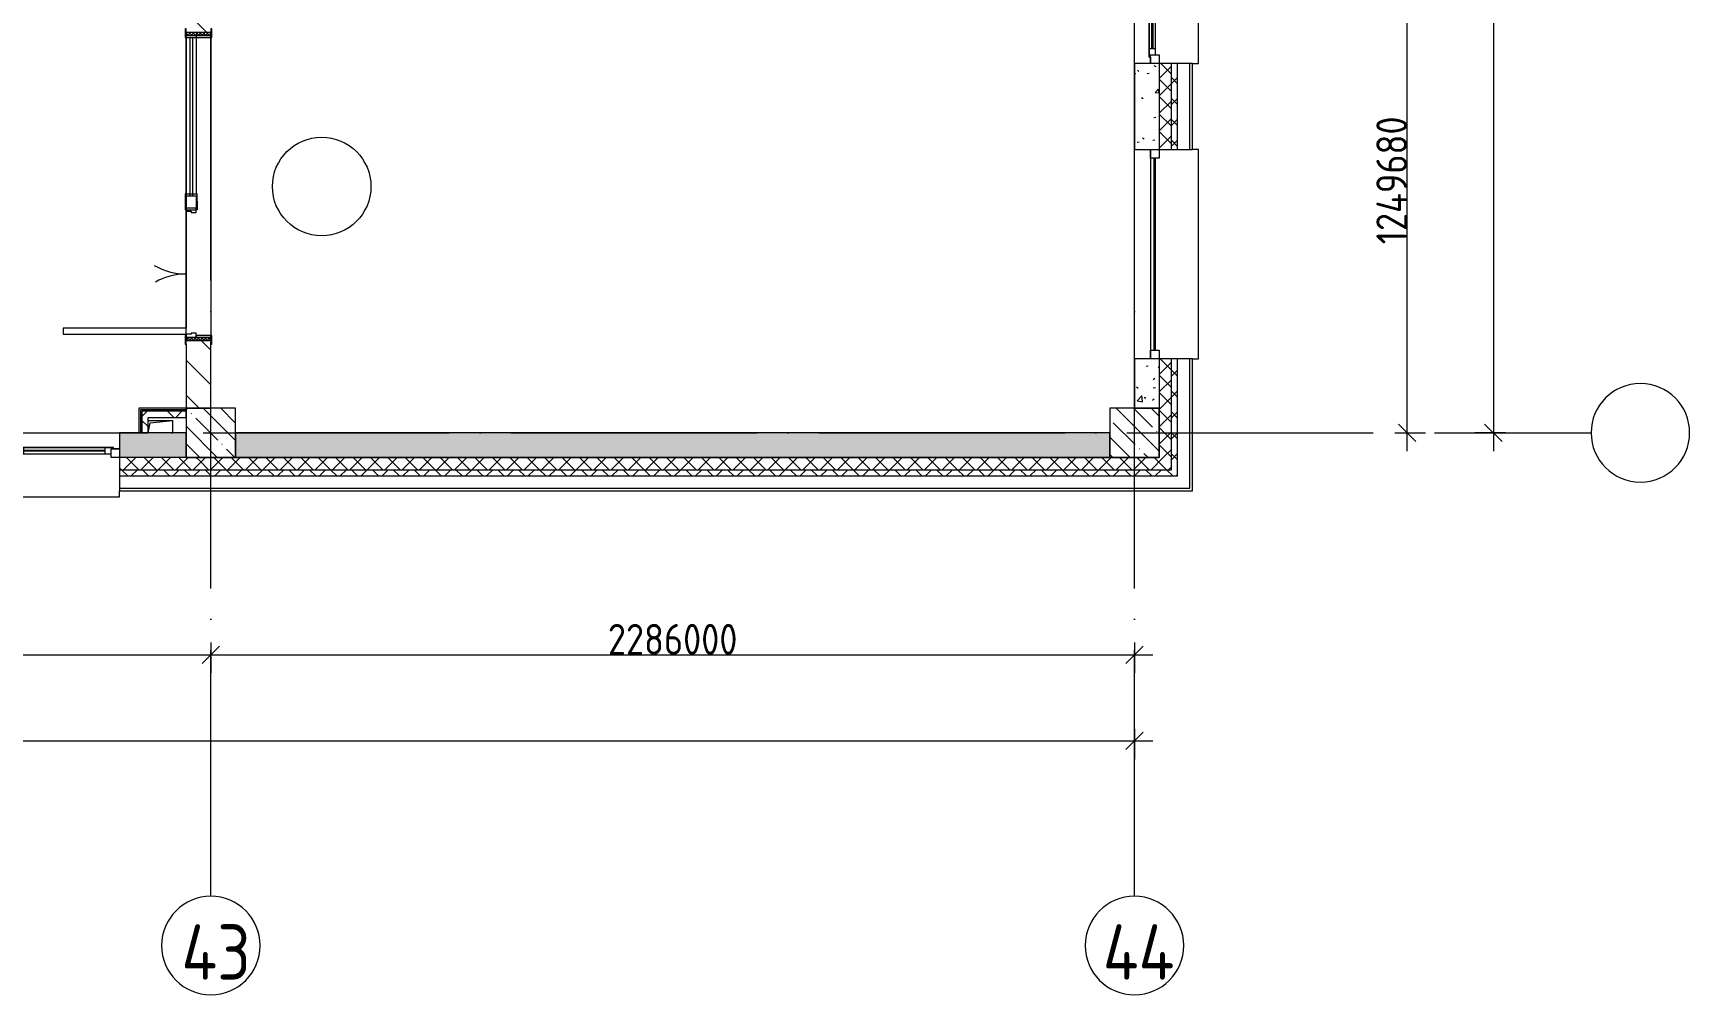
# Model space of a CAD drawing. Header units: millimetres. Extents: x -68946 to 288321, y -402657 to 324925.
# Drawn here: x 171860 to 185329, y -263095 to -255286 of the extents above; entities that cross this region are included whole.
import ezdxf

# ---------------------------------------------------------------- set-up
doc = ezdxf.new("R2010")
doc.units = ezdxf.units.MM
doc.linetypes.add('ADSK_Линия сетки', pattern=[2500, 2000, -250, 0, -250])
doc.layers.get('Defpoints').update_dxf_attribs({"color": 250})
for name, color, linetype, lineweight in [('A-____-____-DIMS', 250, 'Continuous', 9), ('A-DETL-GENF-OTLN', 250, 'Continuous', 5), ('A-DOOR-____-IDEN', 31, 'Continuous', 9), ('A-DOOR-____-MCUT', 250, 'Continuous', 5), ('A-DOOR-____-OTLN', 250, 'Continuous', 5), ('A-DOOR-FRAM-MCUT', 31, 'Continuous', 5), ('A-DOOR-FRAM-OTLN', 31, 'Continuous', 5), ('A-DOOR-GLAZ-MCUT', 31, 'Continuous', 5), ('A-FLOR-____-OTLN', 192, 'Continuous', 9), ('A-GLAZ-____-MCUT', 250, 'Continuous', 9), ('A-GLAZ-____-OTLN', 250, 'Continuous', 5), ('A-WALL-____-MCUT', 250, 'Continuous', 13), ('A-WALL-____-PATT', 250, 'Continuous', 13), ('A-WALL-FNSH-MCUT', 250, 'Continuous', 13), ('I-WALL-____-OTLN', 250, 'Continuous', 9), ('S-COLS-____-MCUT', 250, 'Continuous', 25), ('S-COLS-____-OTLN', 250, 'Continuous', 9), ('S-GRID-____-IDEN', 250, 'Continuous', 9), ('S-GRID-____-OTLN', 250, 'Continuous', 9)]:
    doc.layers.add(name, color=color, linetype=linetype, lineweight=lineweight)
doc.styles.add('GOST Common', font='', dxfattribs={"width": 0.9, "height": 350})
doc.styles.add('GOST Common_1', font='', dxfattribs={"width": 0.9, "height": 250})
doc.styles.get('GOST Common').set_extended_font_data('GOST Common')
doc.styles.get('GOST Common_1').set_extended_font_data('GOST Common')
doc.dimstyles.new('ADSK_Основной_2_5_мм_Округление_до_10_мм', dxfattribs={"dimscale": 304.8, "dimtxt": 0.824897, "dimasz": 0.463911, "dimexe": 0.492126, "dimexo": 0.001615, "dimgap": 6.56168e-05, "dimtad": 1, "dimdec": 0, "dimlfac": 304.8, "dimrnd": 10, "dimdsep": 46, "dimtxsty": 'GOST Common_1', "dimblk1": 'OBLIQUE', "dimblk2": 'OBLIQUE', "dimsah": 1, "dimcen": 0.09, "dimdle": 0.492126, "dimazin": 0, "dimtfac": 1, "dimtdec": 4, "dimtix": 1, "dimtmove": 1, "dimatfit": 3, "dimfxl": 1, "dimtvp": 1, "dimtolj": 1, "dimtzin": 0, "dimlwd": 9, "dimlwe": 9, "dimarcsym": 2})
pattern_1 = [(135, (28052.9, -258555.93), (-84.85281, -84.85281), []), (225, (28052.9, -258555.93), (84.85281, -84.85281), [])]
pattern_2 = [(45, (28052.91, -258555.93), (-70.71068, 70.71068), []), (135, (28052.91, -258555.93), (-70.71068, -70.71068), [])]
pattern_3 = [(135, (28052.9, -258555.93), (-142.5612, -142.5612), []), (135, (28195.47, -258555.93), (-142.5612, -142.5612), [252.016, -50.403, 3.353, -47.05])]
pattern_4 = [(50, (28052.9, -258555.93), (364.3679, -31.8783), [38.1, -419.1]), (355, (28052.9, -258555.93), (-70.48585, 382.1133), [30.48, -335.28]), (100.451, (28083.27, -258558.6), (293.885, 350.2334), [32.38, -356.18]), (46.184, (28052.9, -258454.33), (542.1585, -84.0858), [57.15, -628.65]), (96.636, (28098.1, -258461.34), (474.8049, 494.8554), [48.57, -534.27]), (351.184, (28052.9, -258454.33), (474.8102, 494.85), [45.72, -502.92]), (21, (28103.7, -258479.73), (303.22847, -204.53046), [38.1, -419.1]), (326, (28103.7, -258479.73), (123.6039, 368.376), [30.48, -335.28]), (71.451, (28128.97, -258496.77), (426.8341, 163.8427), [32.38, -356.18]), (37.5, (28052.9, -258555.93), (6.17665, 169.11015), [16.764, -314.452, 16.764, -323.596, -336.55]), (37.5, (28052.9, -258555.93), (6.17665, 169.11015), [-671.576, 16.764, -319.786]), (7.5, (28052.9, -258555.93), (133.63888, 200.3615), [16.764, -177.292, 16.764, -306.832, -128.27]), (7.5, (28052.9, -258555.93), (133.63888, 200.3615), [-517.652, 16.764, -111.506]), (327.5, (27939.62, -258555.93), (271.18182, -11.45836), [16.764, -110.236, 16.764, -379.476, -525.78]), (327.5, (27939.62, -258555.93), (271.18182, -11.45836), [-523.24, 16.764, -509.016]), (317.5, (27888.82, -258555.93), (296.2585, 50.85285), [16.764, -148.336, 16.764, -246.38, -373.38]), (317.5, (27888.82, -258555.93), (296.2585, 50.85285), [-428.244, 16.764, -356.616])]
pattern_5 = [(45, (28052.9, -258555.93), (-141.42136, 141.42136), []), (135, (28052.9, -258555.93), (-141.42136, -141.42136), [])]

# ---------------------------------------------------------------- blocks, each defined once
blk = doc.blocks.new('Дверь_СКБ_2Ст_Фрамуга2 - Н_ВВ-3_2500x2600h_Учебные помещения_Фрамуга слева-V1-АР1_Маркировочный план 3 этажа секция 2_3')
at = {"layer": 'A-DOOR-____-OTLN'}
h = blk.add_hatch(dxfattribs=at)
h.set_pattern_fill('FP_3', color=256, style=0, pattern_type=2)
h.set_pattern_definition([(135, (1051.41, 164.685), (-14.1421, -14.1421), []), (225, (1051.41, 164.685), (14.1421, -14.1421), [])])
h.paths.add_polyline_path([(1237.5, 100), (1237.5, -100), (1262.5, -100), (1262.5, 100)])
at = {"layer": 'A-DOOR-FRAM-OTLN'}
h = blk.add_hatch(dxfattribs=at)
h.set_pattern_fill('FP_4', color=256, style=0, pattern_type=2)
h.set_pattern_definition([(45, (-1071.384, 164.685), (-14.1421, 14.1421), []), (135, (-1071.384, 164.685), (-14.1421, -14.1421), [])])
h.paths.add_polyline_path([(-1237.5, -100), (-1212.5, -100), (-1212.5, 100), (-1237.5, 100)])
at = {"layer": 'A-DOOR-____-MCUT'}
for p, q in [((-1187.5, 1100), (-1187.5, 100)), ((-1137.5, 1100), (-1187.5, 1100)), ((-1137.5, 100), (-1137.5, 1100)), ((-1187.5, 100), (-1137.5, 100))]:
    blk.add_line(p, q, dxfattribs=at)
at = {"layer": 'A-DOOR-____-OTLN'}
for centre, radius, start, end in [((-1197.5, 100), 500, 360, 30), ((-177.5, 100), 520, 150, 180)]:
    blk.add_arc(centre, radius, start, end, dxfattribs=at)
at = {"layer": 'A-DOOR-FRAM-MCUT'}
for p, q in [((-1197.5, 108), (-1267.5, 108)), ((-1267.5, 108), (-1267.5, 100)), ((-1267.5, 100), (-1197.5, 100)), ((-1212.5, 100), (-1237.5, 100)), ((-1237.5, 100), (-1237.5, -100)), ((-1187.5, 100), (-1212.5, 100)), ((-1212.5, 100), (-1212.5, 20)), ((-1212.5, -100), (-1212.5, 100)), ((-1212.5, 20), (-1177.5, 20)), ((-1197.5, 20), (-1212.5, 20)), ((-1212.5, 20), (-1212.5, -100)), ((-1197.5, 100), (-1197.5, 108)), ((-1197.5, -100), (-1197.5, 20)), ((-1187.5, 60), (-1187.5, 100)), ((-1177.5, 60), (-1187.5, 60)), ((-1177.5, 20), (-1177.5, 60)), ((-187.5, 60), (-197.5, 60)), ((-197.5, 60), (-197.5, 20)), ((-197.5, 20), (-162.5, 20)), ((-187.5, 100), (-187.5, 60)), ((-162.5, 100), (-187.5, 100)), ((-177.5, 108), (-177.5, 100)), ((-107.5, 108), (-177.5, 108)), ((-177.5, 100), (-177.5, 20)), ((-177.5, 12), (-177.5, 20)), ((-107.5, 12), (-177.5, 12)), ((-62.5, 100), (-162.5, 100)), ((-162.5, 20), (-162.5, 100)), ((-162.5, 20), (-162.5, 100)), ((-62.5, 20), (-162.5, 20)), ((-117.5, 108), (-117.5, 100)), ((-47.5, 108), (-117.5, 108)), ((-117.5, 20), (-117.5, 12)), ((-117.5, 12), (-47.5, 12)), ((-107.5, 100), (-107.5, 108)), ((-107.5, 20), (-107.5, 12)), ((-62.5, 100), (-62.5, 20)), ((-47.5, 100), (-47.5, 108)), ((-47.5, 100), (-47.5, 20)), ((-47.5, 100), (1237.5, 100)), ((-47.5, 12), (-47.5, 20)), ((1237.5, 20), (-47.5, 20)), ((1292.5, 108), (1222.5, 108)), ((1222.5, 108), (1222.5, 100)), ((1222.5, 100), (1222.5, 20)), ((1222.5, 100), (1292.5, 100)), ((1237.5, 20), (1222.5, 20)), ((1222.5, 20), (1222.5, -100)), ((1237.5, 100), (1237.5, 20)), ((1262.5, 100), (1237.5, 100)), ((1237.5, 100), (1237.5, -100)), ((1237.5, -100), (1237.5, 20)), ((1262.5, -100), (1262.5, 100)), ((1292.5, 100), (1292.5, 108)), ((-1197.5, -100), (-1267.5, -100)), ((-1267.5, -100), (-1267.5, -108)), ((-1267.5, -108), (-1197.5, -108)), ((-1237.5, -100), (-1212.5, -100)), ((-1212.5, -100), (-1197.5, -100)), ((-1197.5, -108), (-1197.5, -100)), ((1222.5, -100), (1237.5, -100)), ((1292.5, -100), (1222.5, -100)), ((1222.5, -100), (1222.5, -108)), ((1222.5, -108), (1292.5, -108)), ((1237.5, -100), (1262.5, -100)), ((1292.5, -108), (1292.5, -100))]:
    blk.add_line(p, q, dxfattribs=at)
at = {"layer": 'A-DOOR-GLAZ-MCUT'}
for p, q in [((1222.5, 70), (-62.5, 70)), ((1222.5, 50), (-62.5, 50))]:
    blk.add_line(p, q, dxfattribs=at)
blk = doc.blocks.new('Окно_СКБ_1Ст1 - 120_Окно_СКБ_1Ст_900_ОК6Л-29019246-АР1_Маркировочный план 3 этажа секция 2_3')
at = {"layer": 'A-GLAZ-____-MCUT'}
for p, q in [((-450, -195), (-450, -125)), ((-450, -125), (-380, -125)), ((-380, -125), (-380, -195)), ((380, -195), (380, -125)), ((380, -125), (450, -125)), ((450, -125), (450, -195)), ((-380, -195), (-450, -195)), ((-380, -195), (-400, -195)), ((-400, -195), (-400, -205)), ((-400, -205), (400, -205)), ((400, -205), (-400, -205)), ((380, -155), (-380, -155)), ((-380, -155), (-380, -195)), ((-330, -205), (-330, -155)), ((330, -205), (330, -155)), ((380, -195), (380, -155)), ((450, -195), (380, -195)), ((400, -195), (380, -195)), ((400, -205), (400, -195))]:
    blk.add_line(p, q, dxfattribs=at)
at = {"layer": 'A-GLAZ-____-MCUT', "lineweight": 5}
for p, q in [((-330, -175), (330, -175)), ((330, -185), (-330, -185))]:
    blk.add_line(p, q, dxfattribs=at)
at = {"layer": 'A-GLAZ-____-OTLN'}
for p, q in [((-450, -195), (-400, -195)), ((400, -195), (450, -195))]:
    blk.add_line(p, q, dxfattribs=at)
blk = doc.blocks.new('Окно_СКБ_1Ст1 - 120_Окно_СКБ_1Ст_1700_ОК19Л-29018914-АР1_Маркировочный план 3 этажа секция 2_3')
at = {"layer": 'A-GLAZ-____-MCUT'}
for p, q in [((-850, -195), (-850, -125)), ((-850, -125), (-780, -125)), ((-780, -125), (-780, -195)), ((780, -195), (780, -125)), ((780, -125), (850, -125)), ((850, -125), (850, -195)), ((-780, -195), (-850, -195)), ((850, -195), (780, -195))]:
    blk.add_line(p, q, dxfattribs=at)
at = {"layer": 'A-GLAZ-____-MCUT', "lineweight": 5}
for p, q in [((780, -155), (-780, -155)), ((780, -165), (-780, -165))]:
    blk.add_line(p, q, dxfattribs=at)
at = {"layer": 'A-GLAZ-____-OTLN'}
blk.add_line((-850, -195), (850, -195), dxfattribs=at)
blk = doc.blocks.new('WNW_Отлив1 - Отлив_металлический 2-28595994-АР1_Маркировочный план 3 этажа секция 2_3')
at = {"layer": 'A-GLAZ-____-OTLN'}
for p, q in [((850, 320), (-850, 320)), ((-850, 320), (-850, 270)), ((850, 270), (850, 320))]:
    blk.add_line(p, q, dxfattribs=at)
blk = doc.blocks.new('WNW_Отлив1 - Отлив_металлический 2-28596055-АР1_Маркировочный план 3 этажа секция 2_3')
at = {"layer": 'A-GLAZ-____-OTLN'}
for p, q in [((450, 320), (-450, 320)), ((-450, 320), (-450, 270)), ((450, 270), (450, 320))]:
    blk.add_line(p, q, dxfattribs=at)
blk = doc.blocks.new('Окно_СКБ_2Ст1 - Окно_СКБ_2Ст 3300_ОК2л-29018870-АР1_Маркировочный план 3 этажа секция 2_3')
at = {"layer": 'A-GLAZ-____-MCUT'}
for p, q in [((-1650, -195), (-1650, -125)), ((-1650, -125), (-1580, -125)), ((-1580, -125), (-1580, -195)), ((-820, -195), (-820, -125)), ((-820, -125), (-750, -125)), ((-750, -125), (-750, -195)), ((1580, -195), (1580, -125)), ((1580, -125), (1650, -125)), ((1650, -125), (1650, -195)), ((-1580, -195), (-1650, -195)), ((-1580, -195), (-1600, -195)), ((-1600, -195), (-1600, -205)), ((-1600, -205), (-800, -205)), ((-800, -205), (-1600, -205)), ((-820, -155), (-1580, -155)), ((-1580, -155), (-1580, -195)), ((-1530, -205), (-1530, -155)), ((-870, -205), (-870, -155)), ((-820, -195), (-820, -155)), ((-750, -195), (-820, -195)), ((-800, -195), (-820, -195)), ((-800, -205), (-800, -195)), ((1650, -195), (1580, -195))]:
    blk.add_line(p, q, dxfattribs=at)
at = {"layer": 'A-GLAZ-____-MCUT', "lineweight": 5}
for p, q in [((-1530, -175), (-870, -175)), ((-870, -185), (-1530, -185)), ((1580, -155), (-750, -155)), ((1580, -165), (-750, -165))]:
    blk.add_line(p, q, dxfattribs=at)
at = {"layer": 'A-GLAZ-____-OTLN'}
for p, q in [((-1650, -195), (-1600, -195)), ((-800, -195), (1650, -195))]:
    blk.add_line(p, q, dxfattribs=at)
blk = doc.blocks.new('WNW_Отлив1 - Отлив_металлический 2-28598290-АР1_Маркировочный план 3 этажа секция 2_3')
at = {"layer": 'A-GLAZ-____-OTLN'}
for p, q in [((1650, 320), (-1650, 320)), ((-1650, 320), (-1650, 270)), ((1650, 270), (1650, 320))]:
    blk.add_line(p, q, dxfattribs=at)
blk = doc.blocks.new('_Wn_-As_OpeningMEP_floor__Rectangular - _Wn_-As_OpeningMEP_floor__Rectangular-35307840-АР1_Маркировочный план 3 этажа секция 2_3')
at = {"layer": 'A-DETL-GENF-OTLN', "lineweight": 5}
for p, q in [((-100, 0), (-82, 82)), ((-82, 82), (100, 100))]:
    blk.add_line(p, q, dxfattribs=at)
blk = doc.blocks.new('Ось сетки - Круг_Ø8 мм-39983606-АР1_Маркировочный план 3 этажа секция 2_3')
at = {"layer": 'S-GRID-____-IDEN'}
for start, end in [(360, 180), (180, 360)]:
    blk.add_arc((0, 0), 4, start, end, dxfattribs=at)
blk = doc.blocks.new('_Oblique')
at = {"color": 0, "linetype": 'ByBlock', "lineweight": -2}
blk.add_line((-0.5, -0.5), (0.5, 0.5), dxfattribs=at)
blk = doc.blocks.new('*D4377')
at = {"layer": 'A-____-____-DIMS', "color": 0, "lineweight": 9, "transparency": 16777216}
for p, q in [((168253, -260333), (173453, -260333)), ((168403, -260234), (168403, -260483)), ((173303, -260234), (173303, -260483))]:
    blk.add_line(p, q, dxfattribs=at)
at = {"layer": 'Defpoints', "color": 0, "transparency": 16777216}
for p in [(168403, -260233), (173303, -260233), (173303, -260333)]:
    blk.add_point(p, dxfattribs=at)
at = {"layer": 'A-____-____-DIMS', "color": 0, "lineweight": 9, "transparency": 16777216, "xscale": 141.4, "yscale": 141.4, "zscale": 141.4, "rotation": 180}
blk.add_blockref('_Oblique', (168403, -260333), dxfattribs=at)
at = {"layer": 'A-____-____-DIMS', "color": 0, "lineweight": 9, "transparency": 16777216, "xscale": 141.4, "yscale": 141.4, "zscale": 141.4}
blk.add_blockref('_Oblique', (173303, -260333), dxfattribs=at)
at = {"layer": 'A-____-____-DIMS', "color": 0, "transparency": 16777216, "insert": (170853, -260208), "char_height": 250, "width": 782.41, "attachment_point": 5, "style": 'GOST Common_1'}
blk.add_mtext('\\A1;1493520', dxfattribs=at)
blk = doc.blocks.new('*D4378')
at = {"layer": 'A-____-____-DIMS', "color": 0, "lineweight": 9, "transparency": 16777216}
for p, q in [((173153, -260333), (180953, -260333)), ((173303, -260234), (173303, -260483)), ((180803, -260234), (180803, -260483))]:
    blk.add_line(p, q, dxfattribs=at)
at = {"layer": 'Defpoints', "color": 0, "transparency": 16777216}
for p in [(173303, -260233), (180803, -260233), (180803, -260333)]:
    blk.add_point(p, dxfattribs=at)
at = {"layer": 'A-____-____-DIMS', "color": 0, "lineweight": 9, "transparency": 16777216, "xscale": 141.4, "yscale": 141.4, "zscale": 141.4, "rotation": 180}
blk.add_blockref('_Oblique', (173303, -260333), dxfattribs=at)
at = {"layer": 'A-____-____-DIMS', "color": 0, "lineweight": 9, "transparency": 16777216, "xscale": 141.4, "yscale": 141.4, "zscale": 141.4}
blk.add_blockref('_Oblique', (180803, -260333), dxfattribs=at)
at = {"layer": 'A-____-____-DIMS', "color": 0, "transparency": 16777216, "insert": (177053, -260208), "char_height": 250, "width": 756.84, "attachment_point": 5, "style": 'GOST Common_1'}
blk.add_mtext('\\A1;2286000', dxfattribs=at)
blk = doc.blocks.new('*D4379')
at = {"layer": 'A-____-____-DIMS', "color": 0, "lineweight": 9, "transparency": 16777216}
for p, q in [((183017, -258681), (183017, -254281)), ((182917, -254431), (183167, -254431)), ((182917, -258531), (183167, -258531))]:
    blk.add_line(p, q, dxfattribs=at)
at = {"layer": 'Defpoints', "color": 0, "transparency": 16777216}
for p in [(182917, -254431), (183017, -254431), (182917, -258531)]:
    blk.add_point(p, dxfattribs=at)
at = {"layer": 'A-____-____-DIMS', "color": 0, "lineweight": 9, "transparency": 16777216, "xscale": 141.4, "yscale": 141.4, "zscale": 141.4}
for p, rotation in [((183017, -254431), 90), ((183017, -258531), 270)]:
    blk.add_blockref('_Oblique', p, dxfattribs=dict(at, rotation=rotation))
at = {"layer": 'A-____-____-DIMS', "color": 0, "transparency": 16777216, "insert": (182892, -256481), "char_height": 250, "width": 726.16, "attachment_point": 5, "rotation": 90, "style": 'GOST Common_1'}
blk.add_mtext('\\A1;1249680', dxfattribs=at)
blk = doc.blocks.new('*D4421')
at = {"layer": 'A-____-____-DIMS', "color": 0, "lineweight": 9, "transparency": 16777216}
for p, q in [((183717, -199631), (183717, -258681)), ((183816, -199781), (183567, -199781)), ((183816, -258531), (183567, -258531))]:
    blk.add_line(p, q, dxfattribs=at)
at = {"layer": 'Defpoints', "color": 0, "transparency": 16777216}
for p in [(183817, -199781), (183717, -258531), (183817, -258531)]:
    blk.add_point(p, dxfattribs=at)
at = {"layer": 'A-____-____-DIMS', "color": 0, "lineweight": 9, "transparency": 16777216, "xscale": 141.4, "yscale": 141.4, "zscale": 141.4}
for p, rotation in [((183717, -199781), 90), ((183717, -258531), 270)]:
    blk.add_blockref('_Oblique', p, dxfattribs=dict(at, rotation=rotation))
at = {"layer": 'A-____-____-DIMS', "color": 0, "transparency": 16777216, "insert": (183592, -229156), "char_height": 250, "width": 946.05, "attachment_point": 5, "rotation": 90, "style": 'GOST Common_1'}
blk.add_mtext('\\A1;17907000', dxfattribs=at)
blk = doc.blocks.new('*D4423')
at = {"layer": 'A-____-____-DIMS', "color": 0, "lineweight": 9, "transparency": 16777216}
for p, q in [((97203, -260934), (97203, -261183)), ((180803, -260934), (180803, -261183)), ((97053, -261033), (180953, -261033))]:
    blk.add_line(p, q, dxfattribs=at)
at = {"layer": 'Defpoints', "color": 0, "transparency": 16777216}
for p in [(97203, -260933), (180803, -260933), (180803, -261033)]:
    blk.add_point(p, dxfattribs=at)
at = {"layer": 'A-____-____-DIMS', "color": 0, "lineweight": 9, "transparency": 16777216, "xscale": 141.4, "yscale": 141.4, "zscale": 141.4, "rotation": 180}
blk.add_blockref('_Oblique', (97203, -261033), dxfattribs=at)
at = {"layer": 'A-____-____-DIMS', "color": 0, "lineweight": 9, "transparency": 16777216, "xscale": 141.4, "yscale": 141.4, "zscale": 141.4}
blk.add_blockref('_Oblique', (180803, -261033), dxfattribs=at)
at = {"layer": 'A-____-____-DIMS', "color": 0, "transparency": 16777216, "insert": (139003, -260908), "char_height": 250, "width": 946.05, "attachment_point": 5, "style": 'GOST Common_1'}
blk.add_mtext('\\A1;25481280', dxfattribs=at)
blk = doc.blocks.new('ADSK_Марка_Дверь - Типоразмер_ADSK_Марка-30565456-АР1_Маркировочный план 3 этажа секция 2_3')
at = {"layer": 'A-DOOR-____-IDEN'}
blk.add_circle((0, 0), 4, dxfattribs=at)

msp = doc.modelspace()

# ---------------------------------------------------------------- hatches: boundary and pattern name
at = {"layer": 'A-WALL-____-PATT', "lineweight": 15}
h = msp.add_hatch(dxfattribs=at)
h.set_pattern_fill('FP_49', color=256, style=0, pattern_type=2)
h.set_pattern_definition(pattern_2)
h.paths.add_polyline_path([(181002.9057, -258730.9286), (181102.9057, -258730.9286), (181102.9057, -257930.9292), (181002.9057, -257930.9292), (181002.9057, -258530.9286)])
h.paths.add_polyline_path([(181002.9057, -256230.9292), (181102.9057, -256230.9292), (181102.9057, -255530.9292), (181002.9057, -255530.9292)])
h.paths.add_polyline_path([(181102.9057, -254630.9292), (181102.9057, -253430.9292), (181002.9057, -253430.9292), (181002.9057, -254630.9292)])
h.paths.add_polyline_path([(181102.9057, -250130.9292), (181102.9057, -248930.9292), (181002.9057, -248930.9292), (181002.9057, -250130.9292)])
h.paths.add_polyline_path([(181102.9057, -247230.9292), (181102.9057, -246530.9292), (181002.9057, -246530.9292), (181002.9057, -247230.9292)])
h.paths.add_polyline_path([(181002.9057, -245630.9286), (181102.9057, -245630.9286), (181102.9057, -244430.9292), (181002.9057, -244430.9292), (181002.9057, -245230.9286)])
h.paths.add_polyline_path([(181085.7461, -243530.9292), (181102.9057, -243530.9292), (181102.9057, -242830.9292), (181002.9057, -242830.9292), (181002.9057, -243530.9292)])
h.paths.add_polyline_path([(181102.9057, -241130.9292), (181102.9057, -239930.9292), (181002.9057, -239930.9292), (181002.9057, -241130.9292)])
h.paths.add_polyline_path([(181002.9057, -236630.9292), (181102.9057, -236630.9292), (181102.9057, -235430.9292), (181002.9057, -235430.9292), (181002.9057, -236230.9286)])
h.paths.add_polyline_path([(181002.9057, -232130.9292), (181102.9057, -232130.9292), (181102.9057, -230930.9292), (181002.9057, -230930.9292), (181002.9057, -231730.9286)])
h.paths.add_polyline_path([(181002.9057, -229230.9292), (181102.9057, -229230.9292), (181102.9057, -228530.9292), (181002.9057, -228530.9292), (181002.9057, -229168.7475)])
h.paths.add_polyline_path([(181102.9057, -227630.9292), (181102.9057, -226430.9292), (181002.9057, -226430.9292), (181002.9057, -227630.9292)])
h.paths.add_polyline_path([(181102.9057, -223130.9292), (181102.9057, -221930.9292), (181002.9057, -221930.9292), (181002.9057, -223130.9292)])
h.paths.add_polyline_path([(181002.9057, -218630.9292), (181102.9057, -218630.9292), (181102.9057, -217430.9286), (181002.9057, -217430.9286), (181002.9057, -217830.9286)])
h.paths.add_polyline_path([(181102.9057, -216530.9286), (181102.9057, -215830.9286), (181002.9057, -215830.9286), (181002.9057, -216530.9286)])
h.paths.add_polyline_path([(181002.9057, -214130.9286), (181102.9057, -214130.9286), (181102.9057, -212930.9286), (181002.9057, -212930.9286), (181002.9057, -213520.9292)])
h.paths.add_polyline_path([(181002.9057, -211230.9286), (181102.9057, -211230.9286), (181102.9057, -210530.9292), (181002.9057, -210530.9292), (181002.9057, -210830.9286)])
h.paths.add_polyline_path([(181102.9057, -209630.9292), (181102.9057, -208430.9292), (181002.9057, -208430.9292), (181002.9057, -209630.9292)])
h.paths.add_polyline_path([(181002.9057, -205130.9292), (181102.9057, -205130.9292), (181102.9057, -203930.9292), (181002.9057, -203930.9292), (181002.9057, -204730.9286)])
h.paths.add_polyline_path([(181102.9057, -200630.9292), (181102.9057, -199580.9286), (181002.9057, -199580.9286), (181002.9057, -200630.9292)])
h = msp.add_hatch(dxfattribs=at)
h.set_pattern_fill('FP_48', color=256, style=0, pattern_type=2)
h.set_pattern_definition(pattern_1)
h.paths.add_polyline_path([(181102.9057, -258830.9286), (181152.9057, -258830.6117), (181152.9057, -257930.9292), (181102.9057, -257930.9292), (181102.9057, -258734.6739)])
h.paths.add_polyline_path([(181152.9057, -256230.9292), (181152.9057, -255530.9292), (181102.9057, -255530.9292), (181102.9057, -256230.9292)])
h.paths.add_polyline_path([(181102.9057, -254630.9292), (181152.9057, -254630.9292), (181152.9057, -253430.9292), (181102.9057, -253430.9292), (181102.9057, -254230.9286)])
h.paths.add_polyline_path([(181102.9057, -250130.9292), (181152.9057, -250130.9292), (181152.9057, -248930.9292), (181102.9057, -248930.9292), (181102.9057, -250016.8744)])
h.paths.add_polyline_path([(181102.9057, -247230.9292), (181152.9057, -247230.9292), (181152.9057, -246530.9292), (181102.9057, -246530.9292)])
h.paths.add_polyline_path([(181102.9057, -245630.9286), (181152.9057, -245630.9286), (181152.9057, -244430.9292), (181102.9057, -244430.9292), (181102.9057, -245230.9286)])
h.paths.add_polyline_path([(181152.9057, -243530.9292), (181152.9057, -242830.9292), (181102.9057, -242830.9292), (181102.9057, -243530.9292)])
h.paths.add_polyline_path([(181102.9057, -241130.9292), (181152.9057, -241130.9292), (181152.9057, -239930.9292), (181102.9057, -239930.9292), (181102.9057, -240730.9286)])
h.paths.add_polyline_path([(181102.9057, -236630.9292), (181152.9057, -236630.9286), (181152.9057, -235430.9292), (181102.9057, -235430.9292), (181102.9057, -236230.9286)])
h.paths.add_polyline_path([(181102.9057, -232130.9292), (181152.9057, -232130.9292), (181152.9057, -230930.9292), (181102.9057, -230930.9292), (181102.9057, -231730.9286)])
h.paths.add_polyline_path([(181152.9057, -229230.9292), (181152.9057, -228530.9292), (181102.9057, -228530.9292), (181102.9057, -229230.9292)])
h.paths.add_polyline_path([(181102.9057, -227630.9292), (181152.9057, -227630.9292), (181152.9057, -226430.9292), (181102.9057, -226430.9292), (181102.9057, -227230.9286)])
h.paths.add_polyline_path([(181152.9057, -223130.9292), (181152.9057, -221930.9292), (181102.9057, -221930.9292), (181102.9057, -223130.9292)])
h.paths.add_polyline_path([(181102.9057, -218630.9292), (181152.9057, -218630.9292), (181152.9057, -217430.9286), (181102.9057, -217430.9286), (181102.9057, -217830.9286)])
h.paths.add_polyline_path([(181102.9057, -216530.9286), (181152.9057, -216530.9286), (181152.9057, -215830.9286), (181102.9057, -215830.9286), (181102.9057, -216130.928)])
h.paths.add_polyline_path([(181102.9057, -214130.9286), (181152.9057, -214130.9286), (181152.9057, -212930.9286), (181102.9057, -212930.9286), (181102.9057, -213520.9292)])
h.paths.add_polyline_path([(181102.9057, -211230.9286), (181152.9057, -211230.9286), (181152.9057, -210530.9292), (181102.9057, -210530.9292), (181102.9057, -210830.9286)])
h.paths.add_polyline_path([(181102.9057, -209630.9292), (181152.9057, -209630.9292), (181152.9057, -208430.9292), (181102.9057, -208430.9292)])
h.paths.add_polyline_path([(181102.9057, -205130.9292), (181152.9057, -205130.9292), (181152.9057, -203930.9292), (181102.9057, -203930.9292), (181102.9057, -204730.9286)])
h.paths.add_polyline_path([(181152.9057, -200630.9292), (181152.9057, -199480.9286), (181102.9057, -199480.9286), (181102.9057, -200630.9292)])
h = msp.add_hatch(dxfattribs=at)
h.set_pattern_fill('FP_1', color=256, style=0, pattern_type=2)
h.set_pattern_definition([(135, (28052.9, -258555.93), (-141.42136, -141.42136), [])])
h.paths.add_polyline_path([(173302.9057, -258330.9286), (173302.9057, -257780.9292), (173102.9057, -257780.9292), (173102.9057, -258330.9286), (173200.5057, -258330.9286)])
h.paths.add_polyline_path([(173302.9057, -255280.9292), (173301.8847, -254630.9286), (173102.9057, -254630.9286), (173102.9057, -255280.9292), (173269.3136, -255280.9292)])
h = msp.add_hatch(dxfattribs=at)
h.set_pattern_fill('FP_124', color=256, style=0, pattern_type=2)
h.set_pattern_definition(pattern_4)
h.paths.add_polyline_path([(180977.0436, -258330.9286), (181002.9057, -258330.9176), (181002.8838, -257930.9292), (180802.9057, -257930.9292), (180802.9057, -258330.9286), (180947.5197, -258330.9286)])
h.paths.add_polyline_path([(180984.7241, -256230.9292), (181002.9057, -256230.9292), (181002.8838, -255530.9292), (180802.9057, -255530.9292), (180802.9057, -256230.9292), (180984.5909, -256230.9292)])
h = msp.add_hatch(dxfattribs=at)
h.set_pattern_fill('FP_52', color=256, style=0, pattern_type=2)
h.set_pattern_definition(pattern_5)
h.paths.add_polyline_path([(172796.1832, -258405.9286), (173102.8838, -258405.9286), (173102.8838, -258355.9286), (172742.8838, -258356.1252), (172742.8838, -258405.9286), (172792.8838, -258405.9286)])
h = msp.add_hatch(dxfattribs=at)
h.set_pattern_fill('FP_52', color=256, style=0, pattern_type=2)
h.set_pattern_definition(pattern_5)
h.paths.add_polyline_path([(172742.8838, -258530.9286), (172792.8838, -258530.9264), (172792.8838, -258405.9286), (172742.8838, -258405.9286), (172742.8838, -258432.19)])
h = msp.add_hatch(dxfattribs=at)
h.set_pattern_fill('FP_124', color=256, style=0, pattern_type=2)
h.set_pattern_definition(pattern_4)
h.paths.add_polyline_path([(173502.8838, -258730.9286), (180602.9057, -258730.9286), (180602.9057, -258530.9286), (173502.8838, -258530.9286), (173502.8838, -258543.6638)])
h.paths.add_polyline_path([(172792.8342, -258730.9286), (173102.8838, -258730.9286), (173102.8838, -258530.9286), (172562.4057, -258530.9286), (172562.4057, -258730.9286)])
h.paths.add_polyline_path([(169262.4057, -258730.9286), (169262.4057, -258530.9286), (168502.9057, -258530.9286), (168502.9057, -258730.9286), (168783.0927, -258730.9286)])
h = msp.add_hatch(dxfattribs=at)
h.set_pattern_fill('FP_49', color=256, style=0, pattern_type=2)
h.set_pattern_definition(pattern_2)
h.paths.add_polyline_path([(173102.8838, -258830.9286), (173212.9057, -258830.9286), (173212.9057, -258730.9286), (172562.4057, -258730.9286), (172562.4057, -258830.9286), (172992.8342, -258830.9286)])
h.paths.add_polyline_path([(169262.4057, -258830.9286), (169262.4057, -258730.9286), (168402.8832, -258730.9286), (168402.8832, -258830.9286), (168783.0927, -258830.9286)])
h = msp.add_hatch(dxfattribs=at)
h.set_pattern_fill('FP_49', color=256, style=0, pattern_type=2)
h.set_pattern_definition(pattern_2)
h.paths.add_polyline_path([(181002.9057, -258830.9286), (181102.9057, -258830.9286), (181102.9057, -258730.9286), (173212.9057, -258730.9286), (173212.9057, -258830.9286), (181002.8838, -258830.9286)])
h = msp.add_hatch(dxfattribs=at)
h.set_pattern_fill('FP_48', color=256, style=0, pattern_type=2)
h.set_pattern_definition(pattern_1)
h.paths.add_polyline_path([(173212.9057, -258880.9286), (173212.9057, -258830.9286), (172562.4057, -258830.9286), (172562.4057, -258880.9286), (173102.8838, -258880.9286)])
h.paths.add_polyline_path([(169262.4057, -258880.9286), (169262.4057, -258830.9286), (168402.8832, -258830.9286), (168402.8832, -258880.9286), (168783.0927, -258880.9286)])
h = msp.add_hatch(dxfattribs=at)
h.set_pattern_fill('FP_48', color=256, style=0, pattern_type=2)
h.set_pattern_definition(pattern_1)
h.paths.add_polyline_path([(181152.8838, -258880.9286), (181152.9057, -258880.9286), (181152.9057, -258830.9286), (173212.9057, -258830.9286), (173212.9057, -258880.9286), (180947.5197, -258880.9286)])
at = {"layer": 'S-COLS-____-OTLN', "lineweight": 5}
h = msp.add_hatch(dxfattribs=at)
h.set_pattern_fill('FP_19', color=256, style=0, pattern_type=2)
h.set_pattern_definition(pattern_3)
h.paths.add_polyline_path([(173212.9057, -258730.9286), (173502.8838, -258730.9286), (173502.8838, -258330.9286), (173102.8838, -258330.9286), (173102.8838, -258730.9286)])
h = msp.add_hatch(dxfattribs=at)
h.set_pattern_fill('FP_19', color=256, style=0, pattern_type=2)
h.set_pattern_definition(pattern_3)
h.paths.add_polyline_path([(180602.9057, -258730.9286), (181002.8838, -258729.8856), (181002.8838, -258330.9286), (180602.8838, -258330.9292), (180602.9057, -258720.9412)])

# ---------------------------------------------------------------- linework, layer by layer
at = {"layer": 'A-FLOR-____-OTLN', "lineweight": 5}
for p, q in [((173102.9057, -255320.9292), (173102.9057, -256705.9292)), ((173102.9057, -256705.9292), (173102.9057, -255320.9292)), ((173102.9057, -256730.9292), (173102.9057, -257680.9292)), ((173102.9057, -257680.9292), (173102.9057, -256730.9292)), ((172792.8838, -258430.9286), (172992.8342, -258430.9286)), ((172992.8342, -258430.9286), (172992.8342, -258530.9286))]:
    msp.add_line(p, q, dxfattribs=at)
at = {"layer": 'A-WALL-____-MCUT', "color": 7, "lineweight": 15}
for p, q in [((180802.9057, -255530.9292), (180802.9057, -256230.9292)), ((181002.9057, -255530.9292), (180802.9057, -255530.9292)), ((181002.9057, -255530.9292), (181002.9057, -256230.9292)), ((181152.9057, -255530.9292), (181102.9057, -255530.9292)), ((181102.9057, -256230.9292), (181102.9057, -255530.9292)), ((181152.9057, -256230.9292), (181152.9057, -255530.9292)), ((180802.9057, -256230.9292), (181002.9057, -256230.9292)), ((181102.9057, -256230.9292), (181152.9057, -256230.9292)), ((173102.9057, -257810.9292), (173102.9057, -258330.9286)), ((173302.9057, -258330.9286), (173302.9057, -257810.9292)), ((180802.9057, -257930.9292), (180802.9057, -258330.9286)), ((181002.9057, -257930.9292), (180802.9057, -257930.9292)), ((181002.9057, -257930.9292), (181002.9057, -258330.9286)), ((181152.9057, -257930.9292), (181102.9057, -257930.9292)), ((181102.9057, -258830.9286), (181102.9057, -257930.9292)), ((181152.9057, -258880.9286), (181152.9057, -257930.9292)), ((172742.8838, -258355.9286), (172742.8838, -258530.9288)), ((173102.9057, -258355.9286), (172742.8838, -258355.9286)), ((172792.8838, -258530.9288), (172792.8838, -258405.9286)), ((172792.8838, -258405.9286), (173102.9057, -258405.9286)), ((173102.9057, -258330.9286), (173302.9057, -258330.9286)), ((173102.9057, -258405.9286), (173102.9057, -258355.9286)), ((180802.9057, -258330.9286), (181002.9057, -258330.9286)), ((173102.8838, -258530.9286), (172562.4057, -258530.9286)), ((172562.4057, -258530.9286), (172562.4057, -258730.9286)), ((172742.8838, -258530.9288), (172792.8838, -258530.9288)), ((180602.9057, -258530.9286), (173502.8838, -258530.9286)), ((173102.8838, -258730.9286), (172562.4057, -258730.9286)), ((173502.8838, -258730.9286), (180602.9057, -258730.9286)), ((172562.4057, -258830.9286), (172562.4057, -258880.9286)), ((172562.4057, -258830.9286), (181102.9057, -258830.9286)), ((172562.4057, -258880.9286), (181152.9057, -258880.9286))]:
    msp.add_line(p, q, dxfattribs=at)
at = {"layer": 'A-WALL-____-MCUT', "color": 10, "lineweight": 15}
for p, q in [((181102.9057, -255530.9292), (181002.9057, -255530.9292)), ((181252.9057, -255530.9292), (181152.9057, -255530.9292)), ((181002.9057, -256230.9292), (181102.9057, -256230.9292)), ((181152.9057, -256230.9292), (181252.9057, -256230.9292)), ((181102.9057, -257930.9292), (181002.9057, -257930.9292)), ((181252.9057, -257930.9292), (181152.9057, -257930.9292)), ((181002.9057, -258330.9286), (181002.9057, -258730.9286)), ((172562.4057, -258730.9286), (172562.4057, -258830.9286)), ((181002.9057, -258730.9286), (173102.8838, -258730.9286)), ((172562.4057, -258880.9286), (172562.4057, -258980.9286))]:
    msp.add_line(p, q, dxfattribs=at)
at = {"layer": 'A-WALL-____-MCUT', "lineweight": 15}
for p, q in [((181252.9057, -256230.9292), (181252.9057, -255530.9292)), ((181252.9057, -258980.9286), (181252.9057, -257930.9292)), ((172730.3838, -258343.4286), (172730.3838, -258530.9288)), ((173102.9057, -258343.4286), (172730.3838, -258343.4286)), ((173102.8838, -258730.9286), (173102.8838, -258530.9286)), ((173502.8838, -258530.9286), (173502.8838, -258730.9286)), ((180602.9057, -258730.9286), (180602.9057, -258530.9286)), ((172562.4057, -258980.9286), (181252.9057, -258980.9286))]:
    msp.add_line(p, q, dxfattribs=at)
at = {"layer": 'A-WALL-FNSH-MCUT', "lineweight": 15}
for p, q in [((181272.9057, -255530.9292), (181252.9057, -255530.9292)), ((181272.9057, -256230.9292), (181272.9057, -255530.9292)), ((181252.9057, -256230.9292), (181272.9057, -256230.9292)), ((181272.9057, -257930.9292), (181252.9057, -257930.9292)), ((181272.9057, -259000.9286), (181272.9057, -257930.9292)), ((172717.8838, -258330.9286), (172717.8838, -258530.9288)), ((173102.9057, -258330.9286), (172717.8838, -258330.9286)), ((173102.9057, -258355.9286), (173102.9057, -258330.9286)), ((172717.8838, -258530.9288), (172742.8838, -258530.9288)), ((172562.4057, -258980.9286), (172562.4057, -259000.9286)), ((172562.4057, -259000.9286), (181272.9057, -259000.9286))]:
    msp.add_line(p, q, dxfattribs=at)
at = {"layer": 'I-WALL-____-OTLN', "lineweight": 15}
for p, q in [((180802.9057, -255530.9292), (180802.9057, -254630.9286)), ((173302.9057, -255320.9292), (173302.9057, -257740.9292)), ((180802.9057, -257930.9292), (180802.9057, -256230.9292)), ((169262.4057, -258530.9286), (172562.4057, -258530.9286))]:
    msp.add_line(p, q, dxfattribs=at)
at = {"layer": 'S-COLS-____-MCUT', "lineweight": 5}
for p, q in [((173502.8838, -258330.9286), (173102.8838, -258330.9286)), ((173102.8838, -258330.9286), (173102.8838, -258530.9286)), ((173502.8838, -258530.9286), (173502.8838, -258330.9286)), ((181002.8838, -258330.9286), (180602.8838, -258330.9286)), ((180602.8838, -258330.9286), (180602.8838, -258530.9286)), ((181002.8838, -258730.9286), (181002.8838, -258330.9286)), ((173102.8838, -258730.9286), (173502.8838, -258730.9286)), ((180602.8838, -258730.9286), (181002.8838, -258730.9286))]:
    msp.add_line(p, q, dxfattribs=at)
at = {"layer": 'S-COLS-____-OTLN', "lineweight": 5}
for p, q in [((173102.8838, -258530.9286), (173102.8838, -258730.9286)), ((173502.8838, -258730.9286), (173502.8838, -258530.9286)), ((180602.8838, -258530.9286), (180602.8838, -258730.9286))]:
    msp.add_line(p, q, dxfattribs=at)
at = {"layer": 'S-GRID-____-OTLN', "linetype": 'ADSK_Линия сетки'}
for p, q in [((173302.9057, -262294.7685), (173302.9057, -197353.9241)), ((180802.9057, -262294.7685), (180802.9057, -197353.9241)), ((93236.8325, -258530.9286), (184510.8783, -258530.9286))]:
    msp.add_line(p, q, dxfattribs=at)

# ---------------------------------------------------------------- block references
at = {"layer": 'A-DOOR-____-IDEN', "xscale": 99.99999999999993, "yscale": 99.99999999999993, "zscale": 99.99999999999993}
msp.add_blockref('ADSK_Марка_Дверь - Типоразмер_ADSK_Марка-30565456-АР1_Маркировочный план 3 этажа секция 2_3', (174202.9057, -256530.9292), dxfattribs=at)
at = {"layer": 'A-DOOR-____-OTLN', "rotation": 89.99999999999993}
msp.add_blockref('Дверь_СКБ_2Ст_Фрамуга2 - Н_ВВ-3_2500x2600h_Учебные помещения_Фрамуга слева-V1-АР1_Маркировочный план 3 этажа секция 2_3', (173202.9057, -256543.4292), dxfattribs=at)
at = {"layer": 'A-GLAZ-____-OTLN'}
for name, p, rotation in [('Окно_СКБ_1Ст1 - 120_Окно_СКБ_1Ст_900_ОК6Л-29019246-АР1_Маркировочный план 3 этажа секция 2_3', (181127.9057, -255080.9292), 269.9999999999999), ('WNW_Отлив1 - Отлив_металлический 2-28596055-АР1_Маркировочный план 3 этажа секция 2_3', (181002.9057, -255080.9292), 269.9999999999999), ('Окно_СКБ_1Ст1 - 120_Окно_СКБ_1Ст_1700_ОК19Л-29018914-АР1_Маркировочный план 3 этажа секция 2_3', (181127.9057, -257080.9292), 269.9999999999999), ('WNW_Отлив1 - Отлив_металлический 2-28595994-АР1_Маркировочный план 3 этажа секция 2_3', (181002.9057, -257080.9292), 269.9999999999999), ('Окно_СКБ_2Ст1 - Окно_СКБ_2Ст 3300_ОК2л-29018870-АР1_Маркировочный план 3 этажа секция 2_3', (170912.4057, -258855.9286), 180), ('WNW_Отлив1 - Отлив_металлический 2-28598290-АР1_Маркировочный план 3 этажа секция 2_3', (170912.4057, -258730.9286), 180)]:
    msp.add_blockref(name, p, dxfattribs=dict(at, rotation=rotation))
msp.add_blockref('_Wn_-As_OpeningMEP_floor__Rectangular - _Wn_-As_OpeningMEP_floor__Rectangular-35307840-АР1_Маркировочный план 3 этажа секция 2_3', (172892.8342, -258530.9286), dxfattribs=at)
at = {"layer": 'S-GRID-____-IDEN', "xscale": 99.99999999999993, "yscale": 99.99999999999993, "zscale": 99.99999999999993, "rotation": 269.9999999999994}
msp.add_blockref('Ось сетки - Круг_Ø8 мм-39983606-АР1_Маркировочный план 3 этажа секция 2_3', (184910.8783, -258530.9286), dxfattribs=at)
at = {"layer": 'S-GRID-____-IDEN', "xscale": 99.99999999999993, "yscale": 99.99999999999993, "zscale": 99.99999999999993}
for p in [(173302.9057, -262694.7685), (180802.9057, -262694.7685)]:
    msp.add_blockref('Ось сетки - Круг_Ø8 мм-39983606-АР1_Маркировочный план 3 этажа секция 2_3', p, dxfattribs=at)

# ---------------------------------------------------------------- texts
at = {"layer": 'S-GRID-____-IDEN', "color": 18, "true_color": 0x000000, "char_height": 450, "attachment_point": 1, "style": 'GOST Common'}
for s, insert, width in [('43', (173064.0251, -262522.2352), 577.215), ('44', (180546.0251, -262522.2352), 620.506125)]:
    msp.add_mtext(s, dxfattribs=dict(at, insert=insert, width=width))

# ---------------------------------------------------------------- dimensions: what is measured, and where the dimension line sits
at = {"layer": 'A-____-____-DIMS'}
for base, p1, p2, override, picture, middle in [((183716.8556, -258530.9286), (183816.8405, -199780.9286), (183816.8405, -258530.9286), {"dimpost": '<>', "dimfxl": 58750}, '*D4421', (183591.8356, -229155.9286)), ((183016.8556, -254430.9286), (182916.8707, -258530.9286), (182916.8707, -254430.9286), {"dimpost": '<>', "dimfxl": 4100}, '*D4379', (182891.8356, -256480.9286))]:
    dim = msp.add_linear_dim(base=base, p1=p1, p2=p2, angle=90, dimstyle='ADSK_Основной_2_5_мм_Округление_до_10_мм', override=override, dxfattribs=at)
    dim.commit()
    dim.dimension.update_dxf_attribs({"geometry": picture, "text_midpoint": middle})
for base, p1, p2, override, picture, middle in [((173302.9057, -260333.3799), (168402.9057, -260233.395), (173302.9057, -260233.395), {"dimpost": '<>', "dimfxl": 4900}, '*D4377', (170852.9057, -260208.3599)), ((180802.9057, -260333.3799), (173302.9057, -260233.395), (180802.9057, -260233.395), {"dimpost": '<>', "dimfxl": 7500}, '*D4378', (177052.9057, -260208.3599)), ((180802.9057, -261033.3799), (97202.9057, -260933.395), (180802.9057, -260933.395), {"dimpost": '<>', "dimfxl": 83600}, '*D4423', (139002.9057, -260908.3599))]:
    dim = msp.add_linear_dim(base=base, p1=p1, p2=p2, dimstyle='ADSK_Основной_2_5_мм_Округление_до_10_мм', override=override, dxfattribs=at)
    dim.commit()
    dim.dimension.update_dxf_attribs({"geometry": picture, "text_midpoint": middle})

doc.saveas('drawing.dxf')
